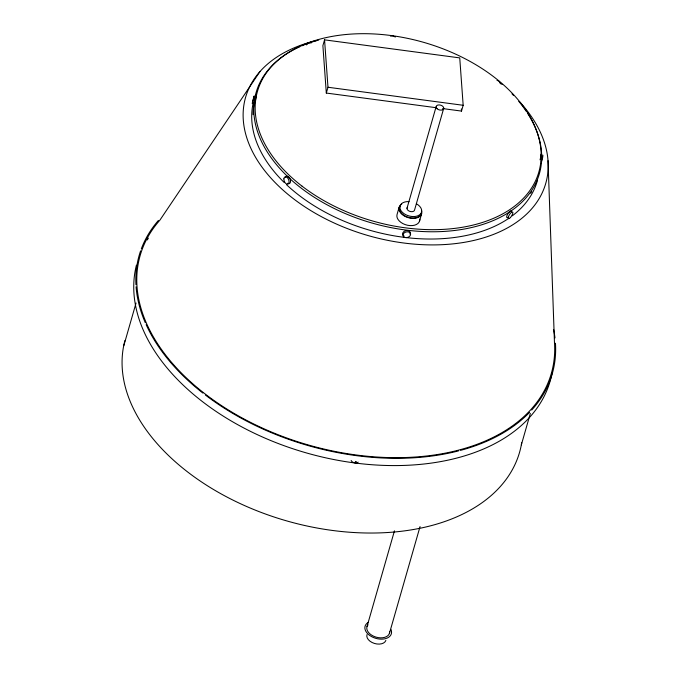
<?xml version="1.0" encoding="UTF-8"?>
<svg xmlns="http://www.w3.org/2000/svg" width="678" height="678" viewBox="0 0 678 678"><rect width="100%" height="100%" fill="white"/><g stroke="black" fill="none" stroke-linecap="round" stroke-linejoin="round"><path stroke-width="1.02" d="M541.247 161.627C541.739 162.525 543.544 154.321 542.697 155.016M254.242 103.42C254.716 105.378 256.979 93.039 255.326 98.124M540.713 156.974L540.951 154.228M541.442 160.22L541.62 159.288M540.51 157.966L540.052 159.864M542.053 157.313L542.281 156.398M136.041 303.024L123.54 346.602A205.087 130.176 16 0 0 299.701 524.331A205.087 130.176 16 0 0 521.696 442.827M442.641 108.573L461.506 111.09L463.167 105.285L459.743 57.893L324.559 39.858L322.889 45.663L326.313 93.055L436.352 107.734M326.313 93.055L327.983 87.25L324.559 39.858M399.13 207.248L397.054 214.502A11.721 7.441 16 0 0 407.648 225.282A11.721 7.441 16 0 0 419.716 219.113M406.986 208.316L436.107 106.76M443.726 108.294L414.605 209.849A3.907 2.483 16 0 1 409.614 211.299A3.907 2.483 16 0 1 407.597 207.171M419.546 221.07L421.631 213.816M367.018 626.54L394.46 530.832M389.401 633.472L420.055 526.569M521.34 444.853L530.349 413.427M260.005 71.512L159.906 220.138A213.875 135.753 16 0 0 301.524 442.946A213.875 135.753 16 0 0 554.46 342.322L548.027 160.703M327.983 87.25L463.167 105.285M461.354 108.98L461.506 111.09M356.314 461.523A3.907 2.483 16 0 1 355.331 461.464M358.17 462.133A3.907 2.483 16 0 1 354.416 462.82A3.907 2.483 16 0 1 351.162 460.472M402.851 234.902A3.907 2.822 -14.6 0 1 406.503 230.545A3.907 2.822 -14.6 0 1 409.961 234.147M404.037 235.952A3.907 2.822 -14.6 0 1 403.334 235.495M390.579 36.171A3.907 3 7.2 0 1 393.545 36.146M394.46 36.536A3.907 3 7.2 0 1 395.232 37.087M285.497 177.467A3.907 2.331 68.3 0 1 288.642 176.899A3.907 2.331 68.3 0 1 290.489 181.84A3.907 2.331 68.3 0 1 287.667 183.263M306.456 44.884A3.907 1.915 -46.5 0 1 311.058 43.095M496.999 80.521A3.907 2.331 68.3 0 1 500.5 83.809M508.203 217.146A3.907 1.246 -57.9 0 1 506.729 216.341A3.907 1.246 -57.9 0 1 509.356 211.799A3.907 1.246 -57.9 0 1 511.297 211.816M519.984 102.209A156.126 99.098 16 0 1 480.897 238.622A156.126 99.098 16 0 1 267.047 173.602A156.126 99.098 16 0 1 316.906 40.468M537.544 180.077A147.338 93.522 16 0 1 512.305 215.807M508.805 218.316A147.338 93.522 16 0 1 286.616 184.797M284.328 182.611A147.338 93.522 16 0 1 253.275 102.666M254.962 96.81A147.338 93.522 16 0 1 255.657 94.912M527.628 113.379A147.338 93.522 16 0 1 472.524 227.308A147.338 93.522 16 0 1 282.845 171.754A147.338 93.522 16 0 1 299.93 46.689M301.803 45.867A147.338 93.522 16 0 1 318.745 40.019M499.559 82.335A147.338 93.522 16 0 1 502.025 84.428M512.017 93.852A147.338 93.522 16 0 1 513.432 95.344M518.772 101.361A147.338 93.522 16 0 1 526.475 111.624M531.721 191.518A146.363 92.903 16 0 1 530.696 193.315M253.072 114.692A146.363 92.903 16 0 1 256.309 95.649M389.647 631.532A11.721 7.441 16 0 1 375.781 637.04A11.721 7.441 16 0 1 368.027 624.836M390.926 629.396A13.67 8.678 16 0 1 375.383 638.218A13.67 8.678 16 0 1 368.315 622.396M385.875 640.422A9.882 6.272 16 0 1 374.4 643.43A9.882 6.272 16 0 1 367.01 634.583M123.735 345.602A205.087 130.176 16 0 1 124.913 340.593M552.028 373.197A214.85 136.371 16 0 1 314.219 455.057A214.85 136.371 16 0 1 136.414 265.174M147.228 239.953A214.85 136.371 16 0 1 148.389 238.148M555.46 343.221A214.85 136.371 16 0 1 531.713 410.037M529.594 412.309A214.85 136.371 16 0 1 460.548 450.361M458.531 450.895A214.85 136.371 16 0 1 205.4 395.02M202.849 393.054A214.85 136.371 16 0 1 146.143 324.643M145.287 322.703A214.85 136.371 16 0 1 136.083 286.802M135.947 284.684A214.85 136.371 16 0 1 140.6 250.868M141.312 248.885A214.85 136.371 16 0 1 158.398 220.46M553.595 329.423A214.85 136.371 16 0 1 554.977 337.915M421.479 210.494A11.721 7.441 16 0 1 407.758 217.511A11.721 7.441 16 0 1 401.707 204.129M421.131 213.672A11.195 7.111 16 0 1 406.953 216.875A11.195 7.111 16 0 1 400.529 205.739M416.385 203.756A11.195 7.111 16 0 1 418.199 215.663A11.195 7.111 16 0 1 400.952 210.629A11.195 7.111 16 0 1 409.037 201.612M252.343 103.005L252.352 103.658L254.064 96.047L252.343 103.005M405.232 237.546A3.907 2.822 -14.6 0 0 410.597 233.944A3.907 2.822 -14.6 0 0 404.486 232.69A3.907 2.822 -14.6 0 0 405.232 237.546M283.887 178.856A3.907 2.331 68.3 0 0 287.54 184.213A3.907 2.331 68.3 0 0 287.997 178.416A3.907 2.331 68.3 0 0 283.887 178.856M510.373 217.57A3.907 1.246 -57.9 0 0 512.644 211.985A3.907 1.246 -57.9 0 0 508.627 216.282A3.907 1.246 -57.9 0 0 510.373 217.57M302.066 186.17A146.363 92.903 16 0 0 537.925 174.958A146.363 92.903 16 0 0 354.475 33.9A146.363 92.903 16 0 0 302.066 186.17M437.081 108.751A3.907 2.483 16 0 0 443.548 108.912A3.907 2.483 16 0 0 439.124 104.912A3.907 2.483 16 0 0 437.081 108.751"/></g></svg>
